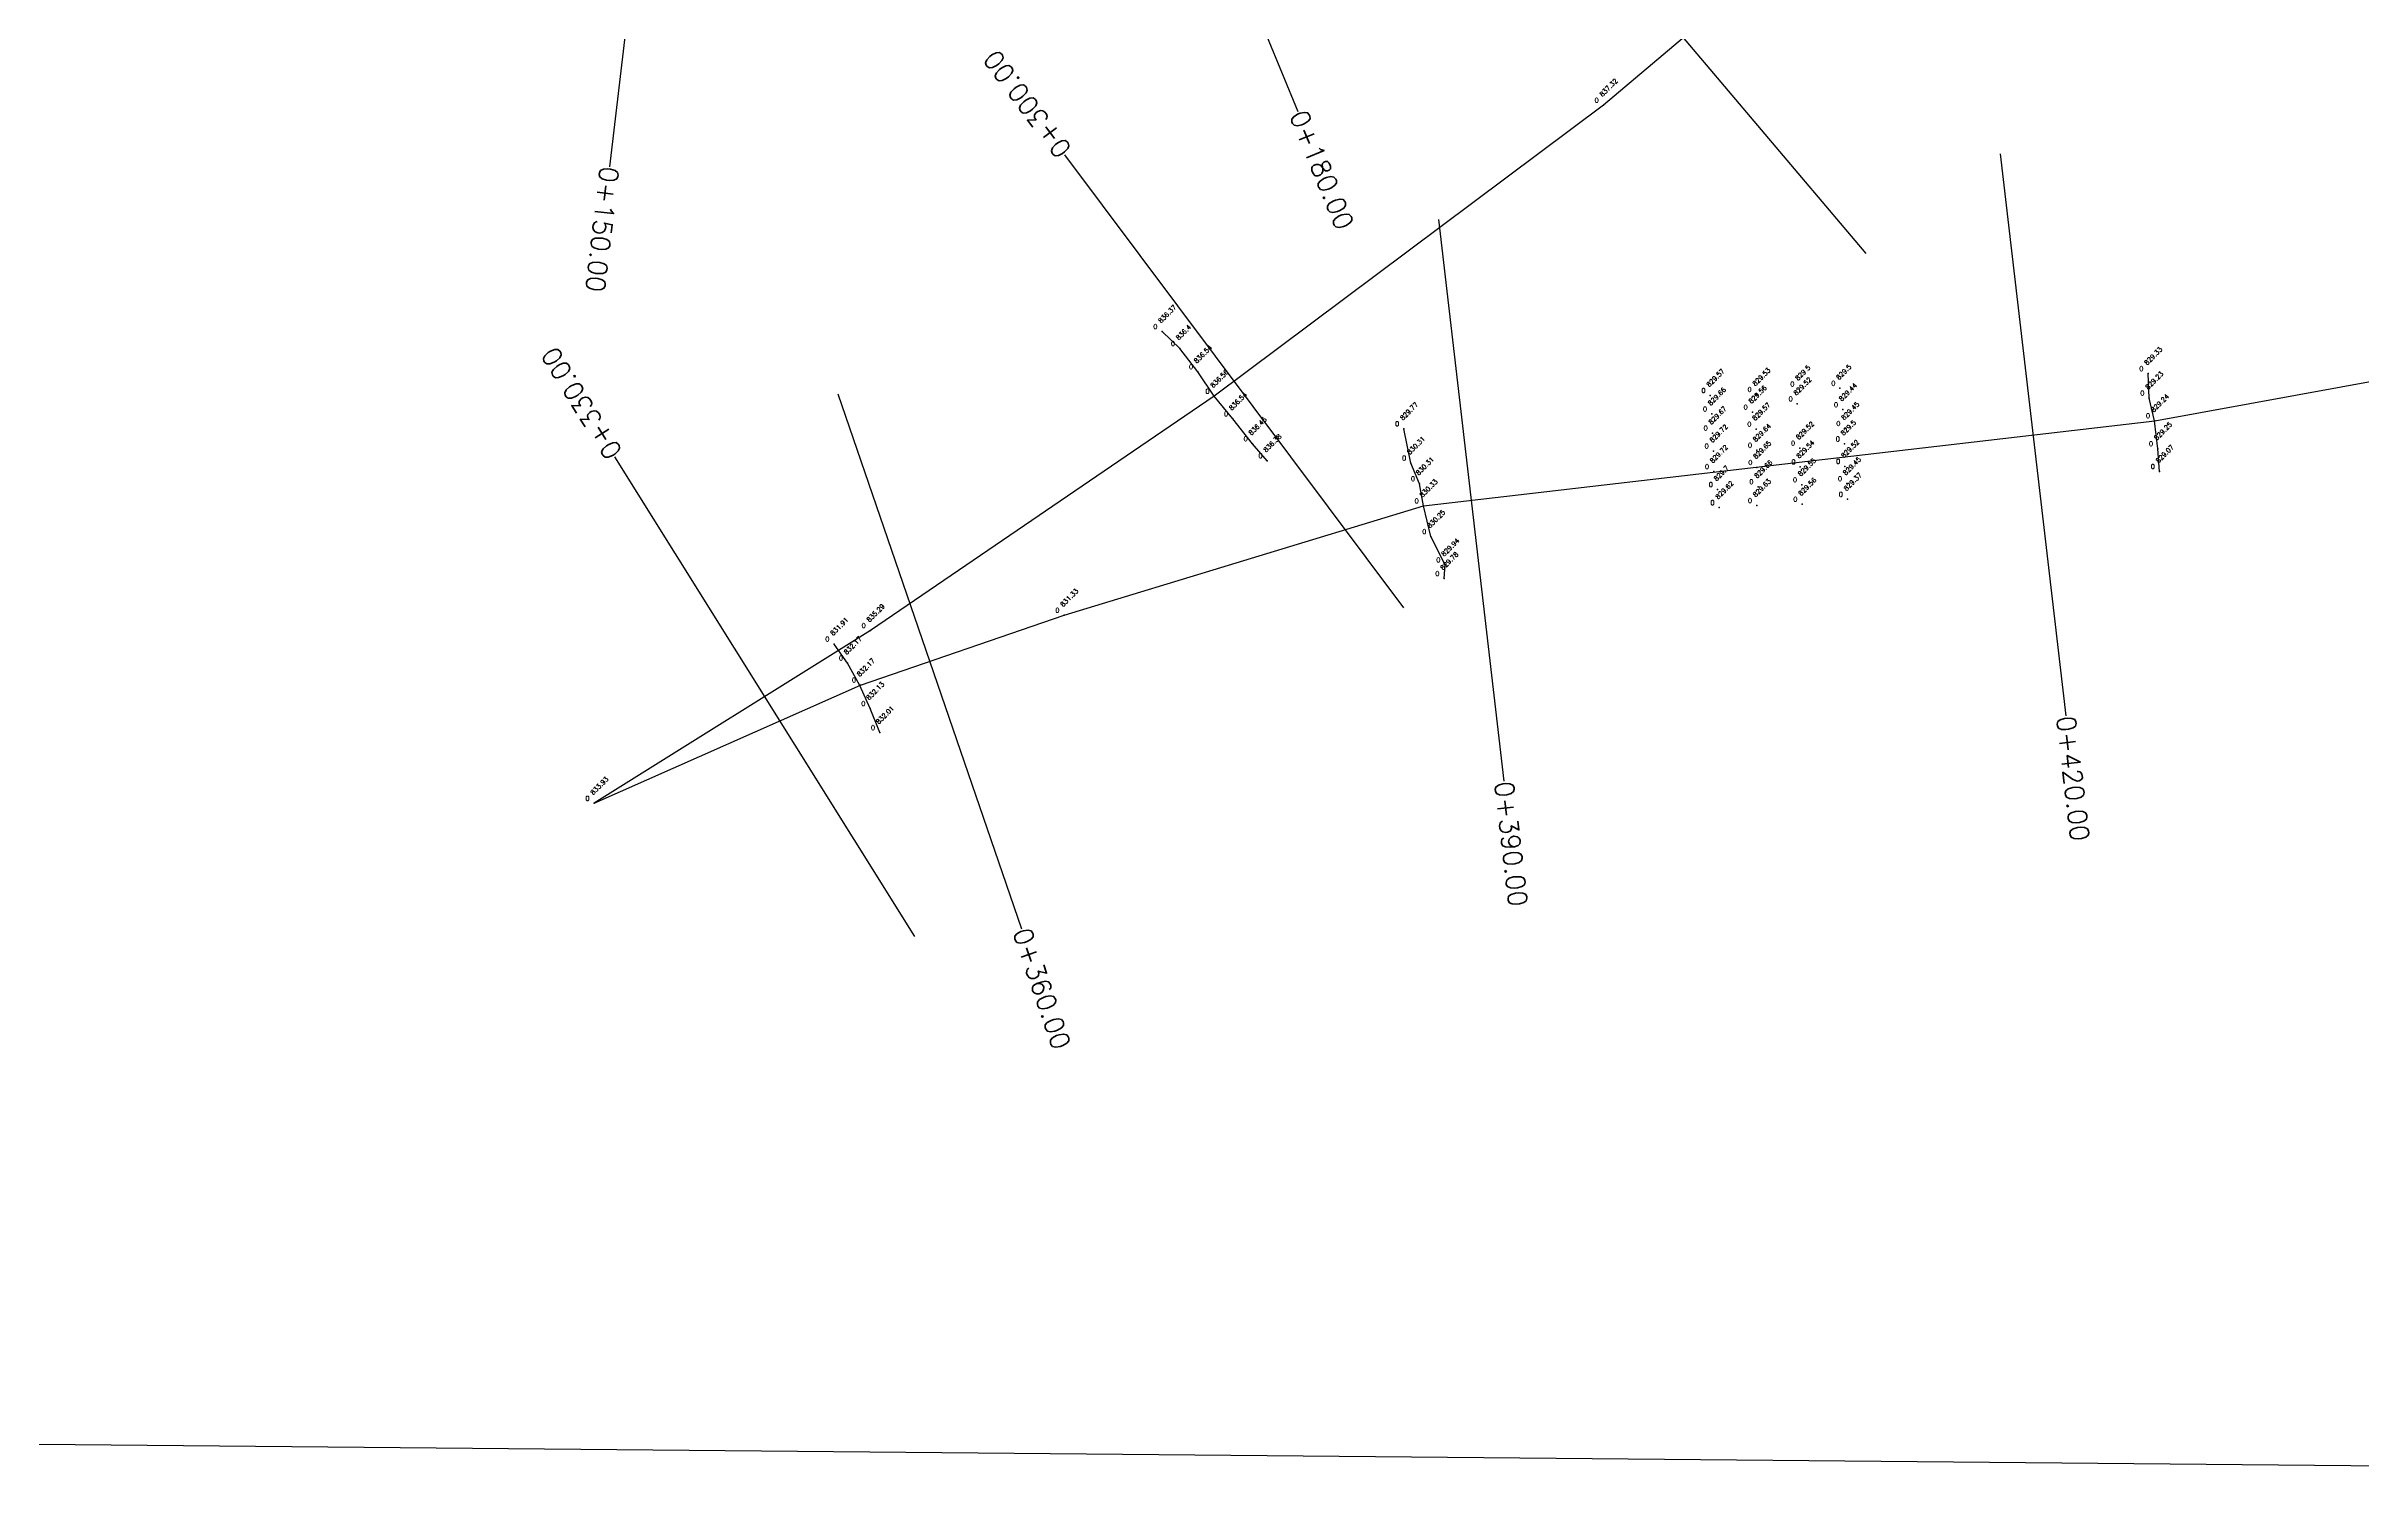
# Model space of a CAD drawing. Header units: millimetres. Extents: x 2757 to 35141, y 547 to 28513.
# Drawn here: x 31968.5 to 32412.8, y 21797.5 to 22074.8 of the extents above; entities that cross this region are included whole.
import ezdxf
from ezdxf.enums import TextEntityAlignment as Align

# ---------------------------------------------------------------- set-up
doc = ezdxf.new("R2010")
doc.units = ezdxf.units.MM
for name, color, linetype in [('Boundary', 6, 'Continuous'), ('Chainage', 7, 'Continuous'), ('Points', 7, 'Continuous'), ('Points-ELV', 6, 'Continuous'), ('Points-NUM', 4, 'Continuous'), ('Points-TXT', 3, 'Continuous')]:
    doc.layers.add(name, color=color, linetype=linetype)
doc.styles.add('romans', font='romans.shx')

# ---------------------------------------------------------------- blocks, each defined once
blk = doc.blocks.new('POINTS')
at = {"layer": 'Points'}
blk.add_line((0, 0), (0, 0), dxfattribs=at)
blk.add_point((0, 0), dxfattribs=at)
at = {"layer": 'Points-ELV', "style": 'romans'}
blk.add_attdef('ELEV', text='', height=1, rotation=45, dxfattribs=at).set_placement((0, 0), align=Align.BOTTOM_LEFT)
at = {"layer": 'Points-NUM', "style": 'romans'}
blk.add_attdef('PTNUM', text='', height=1, dxfattribs=at).set_placement((0, 0), align=Align.BOTTOM_RIGHT)
at = {"layer": 'Points-TXT', "style": 'romans'}
blk.add_attdef('DESC', text='', height=1, dxfattribs=at).set_placement((0, 0), align=Align.BOTTOM_RIGHT)

msp = doc.modelspace()

# ---------------------------------------------------------------- linework, layer by layer
for points in [[(32296.34158, 22088.07759), (32267.30396, 22063.50507), (32192.63114, 22007.65153), (32126.64609, 21962.68935), (32073.6547, 21929.54485), (32124.77176, 21952.24666), (32163.8251, 21965.63472), (32232.76276, 21986.6178), (32373.08773, 22002.96571), (32435.84518, 22014.36003)], [(32202.78798, 21995.29109), (32199.95839, 21998.55126), (32196.19526, 22003.32031), (32192.63114, 22007.65153), (32189.45419, 22012.35182), (32186.00948, 22016.81692), (32182.61904, 22020.06986)], [(32374.0249, 21993.21775), (32373.68477, 21997.58877), (32373.05875, 22002.96233), (32372.02031, 22007.31502), (32371.8213, 22011.99722)], [(32236.73938, 21972.66888), (32236.92391, 21975.30308), (32234.21012, 21980.73791), (32232.76276, 21986.6178), (32232.03546, 21990.87665), (32230.35291, 21994.83517), (32229.0141, 22001.41703)], [(32128.44081, 21943.11383), (32126.57372, 21947.73453), (32124.60309, 21952.17175), (32122.27507, 21956.46933), (32119.68792, 21960.1022)]]:
    msp.add_lwpolyline(points)
at = {"layer": 'Boundary', "color": 0}
msp.add_lwpolyline([(31701.42594, 23034.3022), (32956.18113, 23041.96806), (32951.36949, 21797.46509), (31696.68172, 21809.01859)], close=True, dxfattribs=at)
at = {"layer": 'Chainage'}
for p, q in [((32167.43926, 22162.69493), (32208.66699, 22062.27691)), ((32089.24991, 22159.5025), (32076.59623, 22051.69069)), ((32317.72436, 22035.07077), (32247.60243, 22117.93463)), ((32228.99975, 21967.07533), (32163.98124, 22054.00114)), ((32343.452, 22054.15614), (32356.01337, 21946.33353)), ((32235.62938, 22041.59477), (32248.19076, 21933.77216)), ((32120.41608, 22008.13013), (32155.61819, 21905.44462)), ((32135.17778, 21904.0074), (32077.61435, 21996.03976))]:
    msp.add_line(p, q, dxfattribs=at)

# ---------------------------------------------------------------- block references
at = {"layer": 'Points', "linetype": 'Continuous'}
ref = msp.add_blockref('POINTS', (32267.30396, 22063.50507, 3029.75445), dxfattribs=dict(at, xscale=3.618394939332538, yscale=3.618394939332538, zscale=3.618394939332538))
ref.add_attrib('PTNUM', '0', dxfattribs={"layer": 'Points-NUM', "height": 0.9046, "style": 'romans'}).set_placement((32266.39936, 22063.73122, 3029.75445), align=Align.BOTTOM_RIGHT)
ref.add_attrib('ELEV', '837.32', dxfattribs={"layer": 'Points-ELV', "height": 0.904599, "rotation": 45, "style": 'romans'}).set_placement((32267.30396, 22064.86197, 3029.75445), align=Align.BOTTOM_LEFT)
ref = msp.add_blockref('POINTS', (32182.61904, 22020.06986, 3026.31698), dxfattribs=dict(at, xscale=3.618394939332538, yscale=3.618394939332538, zscale=3.618394939332538))
ref.add_attrib('PTNUM', '0', dxfattribs={"layer": 'Points-NUM', "height": 0.9046, "style": 'romans'}).set_placement((32181.71444, 22020.29601, 3026.31698), align=Align.BOTTOM_RIGHT)
ref.add_attrib('ELEV', '836.37', dxfattribs={"layer": 'Points-ELV', "height": 0.904599, "rotation": 45, "style": 'romans'}).set_placement((32182.61904, 22021.42676, 3026.31698), align=Align.BOTTOM_LEFT)
ref = msp.add_blockref('POINTS', (32186.00948, 22016.81692, 3026.42553), dxfattribs=dict(at, xscale=3.618394939332538, yscale=3.618394939332538, zscale=3.618394939332538))
ref.add_attrib('PTNUM', '0', dxfattribs={"layer": 'Points-NUM', "height": 0.9046, "style": 'romans'}).set_placement((32185.10488, 22017.04307, 3026.42553), align=Align.BOTTOM_RIGHT)
ref.add_attrib('ELEV', '836.4', dxfattribs={"layer": 'Points-ELV', "height": 0.904599, "rotation": 45, "style": 'romans'}).set_placement((32186.00948, 22018.17382, 3026.42553), align=Align.BOTTOM_LEFT)
ref = msp.add_blockref('POINTS', (32189.45419, 22012.35182, 3026.9321), dxfattribs=dict(at, xscale=3.618394939332538, yscale=3.618394939332538, zscale=3.618394939332538))
ref.add_attrib('PTNUM', '0', dxfattribs={"layer": 'Points-NUM', "height": 0.9046, "style": 'romans'}).set_placement((32188.54959, 22012.57797, 3026.9321), align=Align.BOTTOM_RIGHT)
ref.add_attrib('ELEV', '836.54', dxfattribs={"layer": 'Points-ELV', "height": 0.904599, "rotation": 45, "style": 'romans'}).set_placement((32189.45419, 22013.70872, 3026.9321), align=Align.BOTTOM_LEFT)
ref = msp.add_blockref('POINTS', (32371.8213, 22011.99722, 3000.84348), dxfattribs=dict(at, xscale=3.618394939332538, yscale=3.618394939332538, zscale=3.618394939332538))
ref.add_attrib('PTNUM', '0', dxfattribs={"layer": 'Points-NUM', "height": 0.9046, "style": 'romans'}).set_placement((32370.9167, 22012.22337, 3000.84348), align=Align.BOTTOM_RIGHT)
ref.add_attrib('ELEV', '829.33', dxfattribs={"layer": 'Points-ELV', "height": 0.904599, "rotation": 45, "style": 'romans'}).set_placement((32371.8213, 22013.35412, 3000.84348), align=Align.BOTTOM_LEFT)
ref = msp.add_blockref('POINTS', (32192.63114, 22007.65153, 3027.00447), dxfattribs=dict(at, xscale=3.618394939332538, yscale=3.618394939332538, zscale=3.618394939332538))
ref.add_attrib('PTNUM', '0', dxfattribs={"layer": 'Points-NUM', "height": 0.9046, "style": 'romans'}).set_placement((32191.72654, 22007.87768, 3027.00447), align=Align.BOTTOM_RIGHT)
ref.add_attrib('ELEV', '836.56', dxfattribs={"layer": 'Points-ELV', "height": 0.904599, "rotation": 45, "style": 'romans'}).set_placement((32192.63114, 22009.00843, 3027.00447), align=Align.BOTTOM_LEFT)
ref = msp.add_blockref('POINTS', (32287.79855, 22007.81074, 3001.71189), dxfattribs=dict(at, xscale=3.618394939332538, yscale=3.618394939332538, zscale=3.618394939332538))
ref.add_attrib('PTNUM', '0', dxfattribs={"layer": 'Points-NUM', "height": 0.9046, "style": 'romans'}).set_placement((32286.89395, 22008.03689, 3001.71189), align=Align.BOTTOM_RIGHT)
ref.add_attrib('ELEV', '829.57', dxfattribs={"layer": 'Points-ELV', "height": 0.904599, "rotation": 45, "style": 'romans'}).set_placement((32287.79855, 22009.16763, 3001.71189), align=Align.BOTTOM_LEFT)
ref = msp.add_blockref('POINTS', (32296.63829, 22007.99166, 3001.56715), dxfattribs=dict(at, xscale=3.618394939332538, yscale=3.618394939332538, zscale=3.618394939332538))
ref.add_attrib('PTNUM', '0', dxfattribs={"layer": 'Points-NUM', "height": 0.9046, "style": 'romans'}).set_placement((32295.73369, 22008.21781, 3001.56715), align=Align.BOTTOM_RIGHT)
ref.add_attrib('ELEV', '829.53', dxfattribs={"layer": 'Points-ELV', "height": 0.904599, "rotation": 45, "style": 'romans'}).set_placement((32296.63829, 22009.34855, 3001.56715), align=Align.BOTTOM_LEFT)
ref = msp.add_blockref('POINTS', (32304.51191, 22006.19331, 3001.53097), dxfattribs=dict(at, xscale=3.618394939332538, yscale=3.618394939332538, zscale=3.618394939332538))
ref.add_attrib('PTNUM', '0', dxfattribs={"layer": 'Points-NUM', "height": 0.9046, "style": 'romans'}).set_placement((32303.60731, 22006.41946, 3001.53097), align=Align.BOTTOM_RIGHT)
ref.add_attrib('ELEV', '829.52', dxfattribs={"layer": 'Points-ELV', "height": 0.904599, "rotation": 45, "style": 'romans'}).set_placement((32304.51191, 22007.55021, 3001.53097), align=Align.BOTTOM_LEFT)
ref = msp.add_blockref('POINTS', (32304.84119, 22009.04099, 3001.4586), dxfattribs=dict(at, xscale=3.618394939332538, yscale=3.618394939332538, zscale=3.618394939332538))
ref.add_attrib('PTNUM', '0', dxfattribs={"layer": 'Points-NUM', "height": 0.9046, "style": 'romans'}).set_placement((32303.93659, 22009.26714, 3001.4586), align=Align.BOTTOM_RIGHT)
ref.add_attrib('ELEV', '829.5', dxfattribs={"layer": 'Points-ELV', "height": 0.904599, "rotation": 45, "style": 'romans'}).set_placement((32304.84119, 22010.39789, 3001.4586), align=Align.BOTTOM_LEFT)
ref = msp.add_blockref('POINTS', (32312.70034, 22009.18211, 3001.4586), dxfattribs=dict(at, xscale=3.618394939332538, yscale=3.618394939332538, zscale=3.618394939332538))
ref.add_attrib('PTNUM', '0', dxfattribs={"layer": 'Points-NUM', "height": 0.9046, "style": 'romans'}).set_placement((32311.79574, 22009.40826, 3001.4586), align=Align.BOTTOM_RIGHT)
ref.add_attrib('ELEV', '829.5', dxfattribs={"layer": 'Points-ELV', "height": 0.904599, "rotation": 45, "style": 'romans'}).set_placement((32312.70034, 22010.53901, 3001.4586), align=Align.BOTTOM_LEFT)
ref = msp.add_blockref('POINTS', (32372.02031, 22007.31502, 3000.48164), dxfattribs=dict(at, xscale=3.618394939332538, yscale=3.618394939332538, zscale=3.618394939332538))
ref.add_attrib('PTNUM', '0', dxfattribs={"layer": 'Points-NUM', "height": 0.9046, "style": 'romans'}).set_placement((32371.11571, 22007.54117, 3000.48164), align=Align.BOTTOM_RIGHT)
ref.add_attrib('ELEV', '829.23', dxfattribs={"layer": 'Points-ELV', "height": 0.904599, "rotation": 45, "style": 'romans'}).set_placement((32372.02031, 22008.67191, 3000.48164), align=Align.BOTTOM_LEFT)
ref = msp.add_blockref('POINTS', (32196.19526, 22003.32031, 3026.9321), dxfattribs=dict(at, xscale=3.618394939332538, yscale=3.618394939332538, zscale=3.618394939332538))
ref.add_attrib('PTNUM', '0', dxfattribs={"layer": 'Points-NUM', "height": 0.9046, "style": 'romans'}).set_placement((32195.29066, 22003.54646, 3026.9321), align=Align.BOTTOM_RIGHT)
ref.add_attrib('ELEV', '836.54', dxfattribs={"layer": 'Points-ELV', "height": 0.904599, "rotation": 45, "style": 'romans'}).set_placement((32196.19526, 22004.67721, 3026.9321), align=Align.BOTTOM_LEFT)
ref = msp.add_blockref('POINTS', (32229.0141, 22001.41703, 3002.43557), dxfattribs=dict(at, xscale=3.618394939332538, yscale=3.618394939332538, zscale=3.618394939332538))
ref.add_attrib('PTNUM', '0', dxfattribs={"layer": 'Points-NUM', "height": 0.9046, "style": 'romans'}).set_placement((32228.1095, 22001.64318, 3002.43557), align=Align.BOTTOM_RIGHT)
ref.add_attrib('ELEV', '829.77', dxfattribs={"layer": 'Points-ELV', "height": 0.904599, "rotation": 45, "style": 'romans'}).set_placement((32229.0141, 22002.77393, 3002.43557), align=Align.BOTTOM_LEFT)
ref = msp.add_blockref('POINTS', (32288.08078, 22004.25024, 3002.03755), dxfattribs=dict(at, xscale=3.618394939332538, yscale=3.618394939332538, zscale=3.618394939332538))
ref.add_attrib('PTNUM', '0', dxfattribs={"layer": 'Points-NUM', "height": 0.9046, "style": 'romans'}).set_placement((32287.17618, 22004.47639, 3002.03755), align=Align.BOTTOM_RIGHT)
ref.add_attrib('ELEV', '829.66', dxfattribs={"layer": 'Points-ELV', "height": 0.904599, "rotation": 45, "style": 'romans'}).set_placement((32288.08078, 22005.60713, 3002.03755), align=Align.BOTTOM_LEFT)
ref = msp.add_blockref('POINTS', (32295.90013, 22004.61208, 3001.67571), dxfattribs=dict(at, xscale=3.618394939332538, yscale=3.618394939332538, zscale=3.618394939332538))
ref.add_attrib('PTNUM', '0', dxfattribs={"layer": 'Points-NUM', "height": 0.9046, "style": 'romans'}).set_placement((32294.99553, 22004.83822, 3001.67571), align=Align.BOTTOM_RIGHT)
ref.add_attrib('ELEV', '829.56', dxfattribs={"layer": 'Points-ELV', "height": 0.904599, "rotation": 45, "style": 'romans'}).set_placement((32295.90013, 22005.96897, 3001.67571), align=Align.BOTTOM_LEFT)
ref = msp.add_blockref('POINTS', (32296.60572, 22001.3519, 3001.71189), dxfattribs=dict(at, xscale=3.618394939332538, yscale=3.618394939332538, zscale=3.618394939332538))
ref.add_attrib('PTNUM', '0', dxfattribs={"layer": 'Points-NUM', "height": 0.9046, "style": 'romans'}).set_placement((32295.70112, 22001.57805, 3001.71189), align=Align.BOTTOM_RIGHT)
ref.add_attrib('ELEV', '829.57', dxfattribs={"layer": 'Points-ELV', "height": 0.904599, "rotation": 45, "style": 'romans'}).set_placement((32296.60572, 22002.7088, 3001.71189), align=Align.BOTTOM_LEFT)
ref = msp.add_blockref('POINTS', (32313.23224, 22005.08247, 3001.2415), dxfattribs=dict(at, xscale=3.618394939332538, yscale=3.618394939332538, zscale=3.618394939332538))
ref.add_attrib('PTNUM', '0', dxfattribs={"layer": 'Points-NUM', "height": 0.9046, "style": 'romans'}).set_placement((32312.32765, 22005.30862, 3001.2415), align=Align.BOTTOM_RIGHT)
ref.add_attrib('ELEV', '829.44', dxfattribs={"layer": 'Points-ELV', "height": 0.904599, "rotation": 45, "style": 'romans'}).set_placement((32313.23224, 22006.43936, 3001.2415), align=Align.BOTTOM_LEFT)
ref = msp.add_blockref('POINTS', (32313.67007, 22001.46769, 3001.27768), dxfattribs=dict(at, xscale=3.618394939332538, yscale=3.618394939332538, zscale=3.618394939332538))
ref.add_attrib('PTNUM', '0', dxfattribs={"layer": 'Points-NUM', "height": 0.9046, "style": 'romans'}).set_placement((32312.76547, 22001.69384, 3001.27768), align=Align.BOTTOM_RIGHT)
ref.add_attrib('ELEV', '829.45', dxfattribs={"layer": 'Points-ELV', "height": 0.904599, "rotation": 45, "style": 'romans'}).set_placement((32313.67007, 22002.82459, 3001.27768), align=Align.BOTTOM_LEFT)
ref = msp.add_blockref('POINTS', (32373.08773, 22002.96571, 3000.51782), dxfattribs=dict(at, xscale=3.618394939332538, yscale=3.618394939332538, zscale=3.618394939332538))
ref.add_attrib('PTNUM', '0', dxfattribs={"layer": 'Points-NUM', "height": 0.9046, "style": 'romans'}).set_placement((32372.18313, 22003.19186, 3000.51782), align=Align.BOTTOM_RIGHT)
ref.add_attrib('ELEV', '829.24', dxfattribs={"layer": 'Points-ELV', "height": 0.904599, "rotation": 45, "style": 'romans'}).set_placement((32373.08773, 22004.3226, 3000.51782), align=Align.BOTTOM_LEFT)
ref = msp.add_blockref('POINTS', (32199.95839, 21998.55126, 3026.60645), dxfattribs=dict(at, xscale=3.618394939332538, yscale=3.618394939332538, zscale=3.618394939332538))
ref.add_attrib('PTNUM', '0', dxfattribs={"layer": 'Points-NUM', "height": 0.9046, "style": 'romans'}).set_placement((32199.05379, 21998.77741, 3026.60645), align=Align.BOTTOM_RIGHT)
ref.add_attrib('ELEV', '836.45', dxfattribs={"layer": 'Points-ELV', "height": 0.904599, "rotation": 45, "style": 'romans'}).set_placement((32199.95839, 21999.90816, 3026.60645), align=Align.BOTTOM_LEFT)
ref = msp.add_blockref('POINTS', (32288.20742, 22000.59928, 3002.07373), dxfattribs=dict(at, xscale=3.618394939332538, yscale=3.618394939332538, zscale=3.618394939332538))
ref.add_attrib('PTNUM', '0', dxfattribs={"layer": 'Points-NUM', "height": 0.9046, "style": 'romans'}).set_placement((32287.30283, 22000.82542, 3002.07373), align=Align.BOTTOM_RIGHT)
ref.add_attrib('ELEV', '829.67', dxfattribs={"layer": 'Points-ELV', "height": 0.904599, "rotation": 45, "style": 'romans'}).set_placement((32288.20742, 22001.95617, 3002.07373), align=Align.BOTTOM_LEFT)
ref = msp.add_blockref('POINTS', (32288.42091, 21997.14371, 3002.25465), dxfattribs=dict(at, xscale=3.618394939332538, yscale=3.618394939332538, zscale=3.618394939332538))
ref.add_attrib('PTNUM', '0', dxfattribs={"layer": 'Points-NUM', "height": 0.9046, "style": 'romans'}).set_placement((32287.51631, 21997.36986, 3002.25465), align=Align.BOTTOM_RIGHT)
ref.add_attrib('ELEV', '829.72', dxfattribs={"layer": 'Points-ELV', "height": 0.904599, "rotation": 45, "style": 'romans'}).set_placement((32288.42091, 21998.50061, 3002.25465), align=Align.BOTTOM_LEFT)
ref = msp.add_blockref('POINTS', (32296.71789, 21997.28483, 3001.96518), dxfattribs=dict(at, xscale=3.618394939332538, yscale=3.618394939332538, zscale=3.618394939332538))
ref.add_attrib('PTNUM', '0', dxfattribs={"layer": 'Points-NUM', "height": 0.9046, "style": 'romans'}).set_placement((32295.81329, 21997.51098, 3001.96518), align=Align.BOTTOM_RIGHT)
ref.add_attrib('ELEV', '829.64', dxfattribs={"layer": 'Points-ELV', "height": 0.904599, "rotation": 45, "style": 'romans'}).set_placement((32296.71789, 21998.64172, 3001.96518), align=Align.BOTTOM_LEFT)
ref = msp.add_blockref('POINTS', (32304.99316, 21997.70456, 3001.53097), dxfattribs=dict(at, xscale=3.618394939332538, yscale=3.618394939332538, zscale=3.618394939332538))
ref.add_attrib('PTNUM', '0', dxfattribs={"layer": 'Points-NUM', "height": 0.9046, "style": 'romans'}).set_placement((32304.08856, 21997.93071, 3001.53097), align=Align.BOTTOM_RIGHT)
ref.add_attrib('ELEV', '829.52', dxfattribs={"layer": 'Points-ELV', "height": 0.904599, "rotation": 45, "style": 'romans'}).set_placement((32304.99316, 21999.06146, 3001.53097), align=Align.BOTTOM_LEFT)
ref = msp.add_blockref('POINTS', (32313.57237, 21998.50422, 3001.4586), dxfattribs=dict(at, xscale=3.618394939332538, yscale=3.618394939332538, zscale=3.618394939332538))
ref.add_attrib('PTNUM', '0', dxfattribs={"layer": 'Points-NUM', "height": 0.9046, "style": 'romans'}).set_placement((32312.66777, 21998.73037, 3001.4586), align=Align.BOTTOM_RIGHT)
ref.add_attrib('ELEV', '829.5', dxfattribs={"layer": 'Points-ELV', "height": 0.904599, "rotation": 45, "style": 'romans'}).set_placement((32313.57237, 21999.86112, 3001.4586), align=Align.BOTTOM_LEFT)
ref = msp.add_blockref('POINTS', (32373.68477, 21997.58877, 3000.554), dxfattribs=dict(at, xscale=3.618394939332538, yscale=3.618394939332538, zscale=3.618394939332538))
ref.add_attrib('PTNUM', '0', dxfattribs={"layer": 'Points-NUM', "height": 0.9046, "style": 'romans'}).set_placement((32372.78017, 21997.81492, 3000.554), align=Align.BOTTOM_RIGHT)
ref.add_attrib('ELEV', '829.25', dxfattribs={"layer": 'Points-ELV', "height": 0.904599, "rotation": 45, "style": 'romans'}).set_placement((32373.68477, 21998.94567, 3000.554), align=Align.BOTTOM_LEFT)
ref = msp.add_blockref('POINTS', (32202.78798, 21995.29109, 3026.35316), dxfattribs=dict(at, xscale=3.618394939332538, yscale=3.618394939332538, zscale=3.618394939332538))
ref.add_attrib('PTNUM', '0', dxfattribs={"layer": 'Points-NUM', "height": 0.9046, "style": 'romans'}).set_placement((32201.88338, 21995.51724, 3026.35316), align=Align.BOTTOM_RIGHT)
ref.add_attrib('ELEV', '836.38', dxfattribs={"layer": 'Points-ELV', "height": 0.904599, "rotation": 45, "style": 'romans'}).set_placement((32202.78798, 21996.64799, 3026.35316), align=Align.BOTTOM_LEFT)
ref = msp.add_blockref('POINTS', (32230.35291, 21994.83517, 3004.3895), dxfattribs=dict(at, xscale=3.618394939332538, yscale=3.618394939332538, zscale=3.618394939332538))
ref.add_attrib('PTNUM', '0', dxfattribs={"layer": 'Points-NUM', "height": 0.9046, "style": 'romans'}).set_placement((32229.44831, 21995.06132, 3004.3895), align=Align.BOTTOM_RIGHT)
ref.add_attrib('ELEV', '830.31', dxfattribs={"layer": 'Points-ELV', "height": 0.904599, "rotation": 45, "style": 'romans'}).set_placement((32230.35291, 21996.19207, 3004.3895), align=Align.BOTTOM_LEFT)
ref = msp.add_blockref('POINTS', (32288.46795, 21993.20328, 3002.25465), dxfattribs=dict(at, xscale=3.618394939332538, yscale=3.618394939332538, zscale=3.618394939332538))
ref.add_attrib('PTNUM', '0', dxfattribs={"layer": 'Points-NUM', "height": 0.9046, "style": 'romans'}).set_placement((32287.56335, 21993.42943, 3002.25465), align=Align.BOTTOM_RIGHT)
ref.add_attrib('ELEV', '829.72', dxfattribs={"layer": 'Points-ELV', "height": 0.904599, "rotation": 45, "style": 'romans'}).set_placement((32288.46795, 21994.56017, 3002.25465), align=Align.BOTTOM_LEFT)
ref = msp.add_blockref('POINTS', (32296.77217, 21993.99209, 3002.00136), dxfattribs=dict(at, xscale=3.618394939332538, yscale=3.618394939332538, zscale=3.618394939332538))
ref.add_attrib('PTNUM', '0', dxfattribs={"layer": 'Points-NUM', "height": 0.9046, "style": 'romans'}).set_placement((32295.86757, 21994.21824, 3002.00136), align=Align.BOTTOM_RIGHT)
ref.add_attrib('ELEV', '829.65', dxfattribs={"layer": 'Points-ELV', "height": 0.904599, "rotation": 45, "style": 'romans'}).set_placement((32296.77217, 21995.34898, 3002.00136), align=Align.BOTTOM_LEFT)
ref = msp.add_blockref('POINTS', (32305.06553, 21994.10426, 3001.60334), dxfattribs=dict(at, xscale=3.618394939332538, yscale=3.618394939332538, zscale=3.618394939332538))
ref.add_attrib('PTNUM', '0', dxfattribs={"layer": 'Points-NUM', "height": 0.9046, "style": 'romans'}).set_placement((32304.16093, 21994.33041, 3001.60334), align=Align.BOTTOM_RIGHT)
ref.add_attrib('ELEV', '829.54', dxfattribs={"layer": 'Points-ELV', "height": 0.904599, "rotation": 45, "style": 'romans'}).set_placement((32305.06553, 21995.46115, 3001.60334), align=Align.BOTTOM_LEFT)
ref = msp.add_blockref('POINTS', (32313.64112, 21994.1911, 3001.53097), dxfattribs=dict(at, xscale=3.618394939332538, yscale=3.618394939332538, zscale=3.618394939332538))
ref.add_attrib('PTNUM', '0', dxfattribs={"layer": 'Points-NUM', "height": 0.9046, "style": 'romans'}).set_placement((32312.73652, 21994.41725, 3001.53097), align=Align.BOTTOM_RIGHT)
ref.add_attrib('ELEV', '829.52', dxfattribs={"layer": 'Points-ELV', "height": 0.904599, "rotation": 45, "style": 'romans'}).set_placement((32313.64112, 21995.548, 3001.53097), align=Align.BOTTOM_LEFT)
ref = msp.add_blockref('POINTS', (32374.0249, 21993.21775, 2999.90269), dxfattribs=dict(at, xscale=3.618394939332538, yscale=3.618394939332538, zscale=3.618394939332538))
ref.add_attrib('PTNUM', '0', dxfattribs={"layer": 'Points-NUM', "height": 0.9046, "style": 'romans'}).set_placement((32373.1203, 21993.4439, 2999.90269), align=Align.BOTTOM_RIGHT)
ref.add_attrib('ELEV', '829.07', dxfattribs={"layer": 'Points-ELV', "height": 0.904599, "rotation": 45, "style": 'romans'}).set_placement((32374.0249, 21994.57465, 2999.90269), align=Align.BOTTOM_LEFT)
ref = msp.add_blockref('POINTS', (32232.03546, 21990.87665, 3004.3895), dxfattribs=dict(at, xscale=3.618394939332538, yscale=3.618394939332538, zscale=3.618394939332538))
ref.add_attrib('PTNUM', '0', dxfattribs={"layer": 'Points-NUM', "height": 0.9046, "style": 'romans'}).set_placement((32231.13086, 21991.1028, 3004.3895), align=Align.BOTTOM_RIGHT)
ref.add_attrib('ELEV', '830.31', dxfattribs={"layer": 'Points-ELV', "height": 0.904599, "rotation": 45, "style": 'romans'}).set_placement((32232.03546, 21992.23355, 3004.3895), align=Align.BOTTOM_LEFT)
ref = msp.add_blockref('POINTS', (32289.2061, 21989.76218, 3002.18228), dxfattribs=dict(at, xscale=3.618394939332538, yscale=3.618394939332538, zscale=3.618394939332538))
ref.add_attrib('PTNUM', '0', dxfattribs={"layer": 'Points-NUM', "height": 0.9046, "style": 'romans'}).set_placement((32288.3015, 21989.98833, 3002.18228), align=Align.BOTTOM_RIGHT)
ref.add_attrib('ELEV', '829.7', dxfattribs={"layer": 'Points-ELV', "height": 0.904599, "rotation": 45, "style": 'romans'}).set_placement((32289.2061, 21991.11908, 3002.18228), align=Align.BOTTOM_LEFT)
ref = msp.add_blockref('POINTS', (32297.00012, 21990.2977, 3002.03755), dxfattribs=dict(at, xscale=3.618394939332538, yscale=3.618394939332538, zscale=3.618394939332538))
ref.add_attrib('PTNUM', '0', dxfattribs={"layer": 'Points-NUM', "height": 0.9046, "style": 'romans'}).set_placement((32296.09553, 21990.52385, 3002.03755), align=Align.BOTTOM_RIGHT)
ref.add_attrib('ELEV', '829.66', dxfattribs={"layer": 'Points-ELV', "height": 0.904599, "rotation": 45, "style": 'romans'}).set_placement((32297.00012, 21991.6546, 3002.03755), align=Align.BOTTOM_LEFT)
ref = msp.add_blockref('POINTS', (32305.36224, 21990.6704, 3001.63952), dxfattribs=dict(at, xscale=3.618394939332538, yscale=3.618394939332538, zscale=3.618394939332538))
ref.add_attrib('PTNUM', '0', dxfattribs={"layer": 'Points-NUM', "height": 0.9046, "style": 'romans'}).set_placement((32304.45764, 21990.89655, 3001.63952), align=Align.BOTTOM_RIGHT)
ref.add_attrib('ELEV', '829.55', dxfattribs={"layer": 'Points-ELV', "height": 0.904599, "rotation": 45, "style": 'romans'}).set_placement((32305.36224, 21992.0273, 3001.63952), align=Align.BOTTOM_LEFT)
ref = msp.add_blockref('POINTS', (32314.00296, 21990.88388, 3001.27768), dxfattribs=dict(at, xscale=3.618394939332538, yscale=3.618394939332538, zscale=3.618394939332538))
ref.add_attrib('PTNUM', '0', dxfattribs={"layer": 'Points-NUM', "height": 0.9046, "style": 'romans'}).set_placement((32313.09836, 21991.11003, 3001.27768), align=Align.BOTTOM_RIGHT)
ref.add_attrib('ELEV', '829.45', dxfattribs={"layer": 'Points-ELV', "height": 0.904599, "rotation": 45, "style": 'romans'}).set_placement((32314.00296, 21992.24078, 3001.27768), align=Align.BOTTOM_LEFT)
ref = msp.add_blockref('POINTS', (32314.1477, 21987.877, 3000.98821), dxfattribs=dict(at, xscale=3.618394939332538, yscale=3.618394939332538, zscale=3.618394939332538))
ref.add_attrib('PTNUM', '0', dxfattribs={"layer": 'Points-NUM', "height": 0.9046, "style": 'romans'}).set_placement((32313.2431, 21988.10315, 3000.98821), align=Align.BOTTOM_RIGHT)
ref.add_attrib('ELEV', '829.37', dxfattribs={"layer": 'Points-ELV', "height": 0.904599, "rotation": 45, "style": 'romans'}).set_placement((32314.1477, 21989.2339, 3000.98821), align=Align.BOTTOM_LEFT)
ref = msp.add_blockref('POINTS', (32232.76276, 21986.6178, 3004.46187), dxfattribs=dict(at, xscale=3.618394939332538, yscale=3.618394939332538, zscale=3.618394939332538))
ref.add_attrib('PTNUM', '0', dxfattribs={"layer": 'Points-NUM', "height": 0.9046, "style": 'romans'}).set_placement((32231.85816, 21986.84395, 3004.46187), align=Align.BOTTOM_RIGHT)
ref.add_attrib('ELEV', '830.33', dxfattribs={"layer": 'Points-ELV', "height": 0.904599, "rotation": 45, "style": 'romans'}).set_placement((32232.76276, 21987.9747, 3004.46187), align=Align.BOTTOM_LEFT)
ref = msp.add_blockref('POINTS', (32289.53176, 21986.28129, 3001.89281), dxfattribs=dict(at, xscale=3.618394939332538, yscale=3.618394939332538, zscale=3.618394939332538))
ref.add_attrib('PTNUM', '0', dxfattribs={"layer": 'Points-NUM', "height": 0.9046, "style": 'romans'}).set_placement((32288.62716, 21986.50744, 3001.89281), align=Align.BOTTOM_RIGHT)
ref.add_attrib('ELEV', '829.62', dxfattribs={"layer": 'Points-ELV', "height": 0.904599, "rotation": 45, "style": 'romans'}).set_placement((32289.53176, 21987.63818, 3001.89281), align=Align.BOTTOM_LEFT)
ref = msp.add_blockref('POINTS', (32296.71065, 21986.68655, 3001.92899), dxfattribs=dict(at, xscale=3.618394939332538, yscale=3.618394939332538, zscale=3.618394939332538))
ref.add_attrib('PTNUM', '0', dxfattribs={"layer": 'Points-NUM', "height": 0.9046, "style": 'romans'}).set_placement((32295.80605, 21986.9127, 3001.92899), align=Align.BOTTOM_RIGHT)
ref.add_attrib('ELEV', '829.63', dxfattribs={"layer": 'Points-ELV', "height": 0.904599, "rotation": 45, "style": 'romans'}).set_placement((32296.71065, 21988.04344, 3001.92899), align=Align.BOTTOM_LEFT)
ref = msp.add_blockref('POINTS', (32305.4346, 21986.92898, 3001.67571), dxfattribs=dict(at, xscale=3.618394939332538, yscale=3.618394939332538, zscale=3.618394939332538))
ref.add_attrib('PTNUM', '0', dxfattribs={"layer": 'Points-NUM', "height": 0.9046, "style": 'romans'}).set_placement((32304.53, 21987.15513, 3001.67571), align=Align.BOTTOM_RIGHT)
ref.add_attrib('ELEV', '829.56', dxfattribs={"layer": 'Points-ELV', "height": 0.904599, "rotation": 45, "style": 'romans'}).set_placement((32305.4346, 21988.28588, 3001.67571), align=Align.BOTTOM_LEFT)
ref = msp.add_blockref('POINTS', (32234.21012, 21980.73791, 3004.1724), dxfattribs=dict(at, xscale=3.618394939332538, yscale=3.618394939332538, zscale=3.618394939332538))
ref.add_attrib('PTNUM', '0', dxfattribs={"layer": 'Points-NUM', "height": 0.9046, "style": 'romans'}).set_placement((32233.30552, 21980.96406, 3004.1724), align=Align.BOTTOM_RIGHT)
ref.add_attrib('ELEV', '830.25', dxfattribs={"layer": 'Points-ELV', "height": 0.904599, "rotation": 45, "style": 'romans'}).set_placement((32234.21012, 21982.0948, 3004.1724), align=Align.BOTTOM_LEFT)
ref = msp.add_blockref('POINTS', (32236.92391, 21975.30308, 3003.0507), dxfattribs=dict(at, xscale=3.618394939332538, yscale=3.618394939332538, zscale=3.618394939332538))
ref.add_attrib('PTNUM', '0', dxfattribs={"layer": 'Points-NUM', "height": 0.9046, "style": 'romans'}).set_placement((32236.01931, 21975.52923, 3003.0507), align=Align.BOTTOM_RIGHT)
ref.add_attrib('ELEV', '829.94', dxfattribs={"layer": 'Points-ELV', "height": 0.904599, "rotation": 45, "style": 'romans'}).set_placement((32236.92391, 21976.65997, 3003.0507), align=Align.BOTTOM_LEFT)
ref = msp.add_blockref('POINTS', (32236.73938, 21972.66888, 3002.47175), dxfattribs=dict(at, xscale=3.618394939332538, yscale=3.618394939332538, zscale=3.618394939332538))
ref.add_attrib('PTNUM', '0', dxfattribs={"layer": 'Points-NUM', "height": 0.9046, "style": 'romans'}).set_placement((32235.83478, 21972.89503, 3002.47175), align=Align.BOTTOM_RIGHT)
ref.add_attrib('ELEV', '829.78', dxfattribs={"layer": 'Points-ELV', "height": 0.904599, "rotation": 45, "style": 'romans'}).set_placement((32236.73938, 21974.02578, 3002.47175), align=Align.BOTTOM_LEFT)
ref = msp.add_blockref('POINTS', (32163.8251, 21965.63472, 3008.08026), dxfattribs=dict(at, xscale=3.618394939332538, yscale=3.618394939332538, zscale=3.618394939332538))
ref.add_attrib('PTNUM', '0', dxfattribs={"layer": 'Points-NUM', "height": 0.9046, "style": 'romans'}).set_placement((32162.9205, 21965.86087, 3008.08026), align=Align.BOTTOM_RIGHT)
ref.add_attrib('ELEV', '831.33', dxfattribs={"layer": 'Points-ELV', "height": 0.904599, "rotation": 45, "style": 'romans'}).set_placement((32163.8251, 21966.99162, 3008.08026), align=Align.BOTTOM_LEFT)
ref = msp.add_blockref('POINTS', (32126.64609, 21962.68935, 3022.40911), dxfattribs=dict(at, xscale=3.618394939332538, yscale=3.618394939332538, zscale=3.618394939332538))
ref.add_attrib('PTNUM', '0', dxfattribs={"layer": 'Points-NUM', "height": 0.9046, "style": 'romans'}).set_placement((32125.74149, 21962.9155, 3022.40911), align=Align.BOTTOM_RIGHT)
ref.add_attrib('ELEV', '835.29', dxfattribs={"layer": 'Points-ELV', "height": 0.904599, "rotation": 45, "style": 'romans'}).set_placement((32126.64609, 21964.04625, 3022.40911), align=Align.BOTTOM_LEFT)
ref = msp.add_blockref('POINTS', (32126.64609, 21962.68935, 3022.40911), dxfattribs=dict(at, xscale=3.618394939332538, yscale=3.618394939332538, zscale=3.618394939332538))
ref.add_attrib('PTNUM', '0', dxfattribs={"layer": 'Points-NUM', "height": 0.9046, "style": 'romans'}).set_placement((32125.74149, 21962.9155, 3022.40911), align=Align.BOTTOM_RIGHT)
ref.add_attrib('ELEV', '835.29', dxfattribs={"layer": 'Points-ELV', "height": 0.904599, "rotation": 45, "style": 'romans'}).set_placement((32126.64609, 21964.04625, 3022.40911), align=Align.BOTTOM_LEFT)
ref = msp.add_blockref('POINTS', (32119.68792, 21960.1022, 3010.17893), dxfattribs=dict(at, xscale=3.618394939332538, yscale=3.618394939332538, zscale=3.618394939332538))
ref.add_attrib('PTNUM', '0', dxfattribs={"layer": 'Points-NUM', "height": 0.9046, "style": 'romans'}).set_placement((32118.78332, 21960.32835, 3010.17893), align=Align.BOTTOM_RIGHT)
ref.add_attrib('ELEV', '831.91', dxfattribs={"layer": 'Points-ELV', "height": 0.904599, "rotation": 45, "style": 'romans'}).set_placement((32119.68792, 21961.4591, 3010.17893), align=Align.BOTTOM_LEFT)
ref = msp.add_blockref('POINTS', (32122.27507, 21956.46933, 3011.11972), dxfattribs=dict(at, xscale=3.618394939332538, yscale=3.618394939332538, zscale=3.618394939332538))
ref.add_attrib('PTNUM', '0', dxfattribs={"layer": 'Points-NUM', "height": 0.9046, "style": 'romans'}).set_placement((32121.37047, 21956.69548, 3011.11972), align=Align.BOTTOM_RIGHT)
ref.add_attrib('ELEV', '832.17', dxfattribs={"layer": 'Points-ELV', "height": 0.904599, "rotation": 45, "style": 'romans'}).set_placement((32122.27507, 21957.82623, 3011.11972), align=Align.BOTTOM_LEFT)
ref = msp.add_blockref('POINTS', (32124.77176, 21952.24666, 3011.11972), dxfattribs=dict(at, xscale=3.618394939332538, yscale=3.618394939332538, zscale=3.618394939332538))
ref.add_attrib('PTNUM', '0', dxfattribs={"layer": 'Points-NUM', "height": 0.9046, "style": 'romans'}).set_placement((32123.86716, 21952.47281, 3011.11972), align=Align.BOTTOM_RIGHT)
ref.add_attrib('ELEV', '832.17', dxfattribs={"layer": 'Points-ELV', "height": 0.904599, "rotation": 45, "style": 'romans'}).set_placement((32124.77176, 21953.60356, 3011.11972), align=Align.BOTTOM_LEFT)
ref = msp.add_blockref('POINTS', (32126.57372, 21947.73453, 3010.97498), dxfattribs=dict(at, xscale=3.618394939332538, yscale=3.618394939332538, zscale=3.618394939332538))
ref.add_attrib('PTNUM', '0', dxfattribs={"layer": 'Points-NUM', "height": 0.9046, "style": 'romans'}).set_placement((32125.66912, 21947.96067, 3010.97498), align=Align.BOTTOM_RIGHT)
ref.add_attrib('ELEV', '832.13', dxfattribs={"layer": 'Points-ELV', "height": 0.904599, "rotation": 45, "style": 'romans'}).set_placement((32126.57372, 21949.09142, 3010.97498), align=Align.BOTTOM_LEFT)
ref = msp.add_blockref('POINTS', (32128.44081, 21943.11383, 3010.54077), dxfattribs=dict(at, xscale=3.618394939332538, yscale=3.618394939332538, zscale=3.618394939332538))
ref.add_attrib('PTNUM', '0', dxfattribs={"layer": 'Points-NUM', "height": 0.9046, "style": 'romans'}).set_placement((32127.53622, 21943.33998, 3010.54077), align=Align.BOTTOM_RIGHT)
ref.add_attrib('ELEV', '832.01', dxfattribs={"layer": 'Points-ELV', "height": 0.904599, "rotation": 45, "style": 'romans'}).set_placement((32128.44081, 21944.47073, 3010.54077), align=Align.BOTTOM_LEFT)
ref = msp.add_blockref('POINTS', (32073.6547, 21929.54485, 3017.48809), dxfattribs=dict(at, xscale=3.618394939332538, yscale=3.618394939332538, zscale=3.618394939332538))
ref.add_attrib('PTNUM', '0', dxfattribs={"layer": 'Points-NUM', "height": 0.9046, "style": 'romans'}).set_placement((32072.7501, 21929.771, 3017.48809), align=Align.BOTTOM_RIGHT)
ref.add_attrib('ELEV', '833.93', dxfattribs={"layer": 'Points-ELV', "height": 0.904599, "rotation": 45, "style": 'romans'}).set_placement((32073.6547, 21930.90175, 3017.48809), align=Align.BOTTOM_LEFT)

# ---------------------------------------------------------------- texts
at = {"layer": 'Chainage', "style": 'romans'}
for s, rotation, p in [('0+300.00', 126.7956412, (32163.98124, 22054.00114)), ('0+180.00', 292.3211481, (32208.66699, 22062.27691)), ('0+150.00', 263.3059243, (32076.59623, 22051.69069)), ('0+330.00', 122.0247209, (32077.61435, 21996.03976)), ('0+420.00', 276.6450235, (32356.01337, 21946.33353)), ('0+390.00', 276.6450235, (32248.19076, 21933.77216)), ('0+360.00', 288.9224729, (32155.61819, 21905.44462))]:
    msp.add_text(s, height=3.618395, rotation=rotation, dxfattribs=at).set_placement(p, align=Align.MIDDLE_LEFT)

doc.saveas('drawing.dxf')
